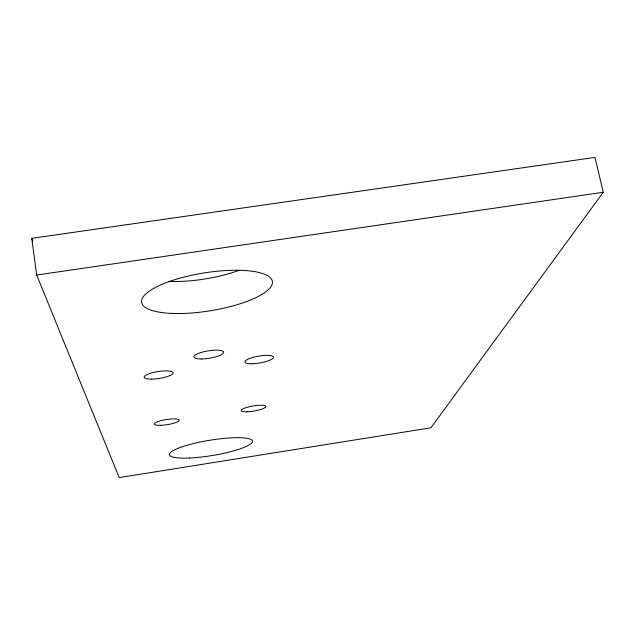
<?xml version="1.0" encoding="UTF-8"?>
<svg xmlns="http://www.w3.org/2000/svg" width="635" height="635" viewBox="0 0 635 635"><rect width="100%" height="100%" fill="white"/><g stroke="black" fill="none" stroke-linecap="round" stroke-linejoin="round"><path stroke-width="0.95" d="M603.25 192.27L430.911 427.792L119.189 477.607L36.679 275.042L31.75 238.339L594.987 157.393L603.25 192.27L36.679 275.042M31.75 238.339L32.822 241.109M239.189 270.28A65.834 20.59 -9 0 1 169.053 281.368M189.293 458.018A42.1 7.739 -9.3 0 0 252.492 441.539A42.1 7.739 -9.3 0 0 191.024 444.175A42.1 7.739 -9.3 0 0 189.293 458.018M172.141 313.42A66.215 19.185 -9.1 0 0 272.391 283.019A66.215 19.185 -9.1 0 0 176.435 279.194A66.215 19.185 -9.1 0 0 172.141 313.42M160.782 425.323A12.644 2.596 -8.9 0 0 179.237 420.187A12.644 2.596 -8.9 0 0 160.21 420.854A12.644 2.596 -8.9 0 0 160.782 425.323M246.975 411.805A12.525 2.58 -9.6 0 0 265.859 406.614A12.525 2.58 -9.6 0 0 247.69 407.162A12.525 2.58 -9.6 0 0 246.975 411.805M151.813 379.087A14.653 3.485 -8.7 0 0 173.157 372.808A14.653 3.485 -8.7 0 0 151.043 373.094A14.653 3.485 -8.7 0 0 151.813 379.087M201.263 358.965A15.089 3.731 -9.2 0 0 223.671 352.33A15.089 3.731 -9.2 0 0 201.374 352.409A15.089 3.731 -9.2 0 0 201.263 358.965M251.539 363.752A14.494 3.461 -9.7 0 0 273.447 357.394A14.494 3.461 -9.7 0 0 252.5 357.529A14.494 3.461 -9.7 0 0 251.539 363.752"/></g></svg>
